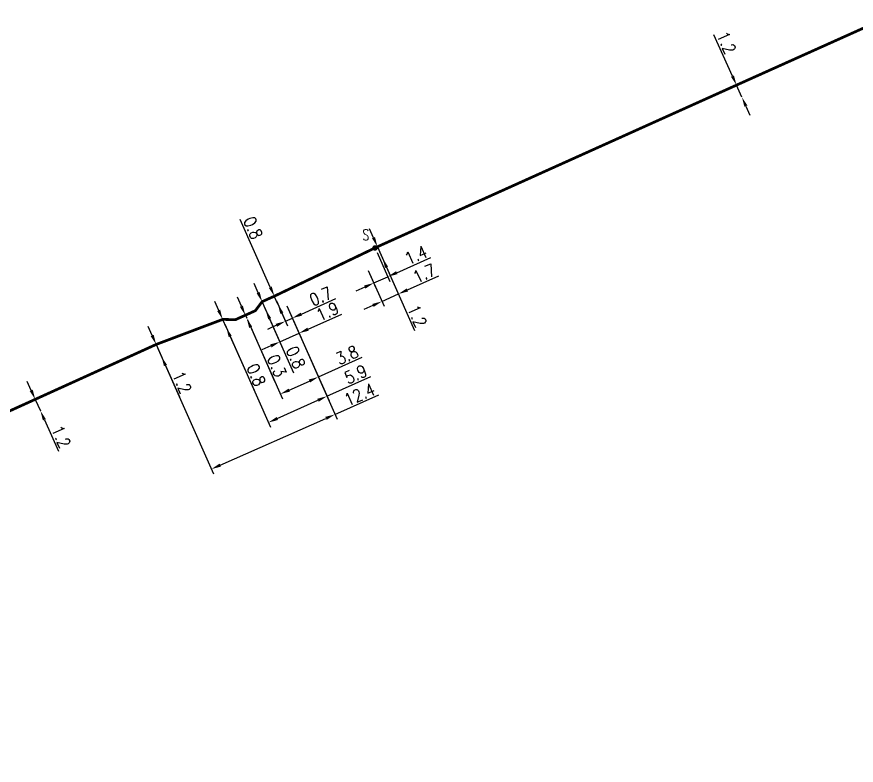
# Model space of a CAD drawing. Header units: millimetres. Extents: x 185000 to 186000, y 127990 to 129010.
# Drawn here: x 185798.1 to 185874.8, y 128442.2 to 128510.6 of the extents above; entities that cross this region are included whole.
import ezdxf
from ezdxf.enums import TextEntityAlignment as Align

# ---------------------------------------------------------------- set-up
doc = ezdxf.new("R2010")
doc.units = ezdxf.units.MM
doc.header["$PDMODE"] = 34
doc.linetypes.add('L_25_AP', pattern=[2000, 1000, 1000])
doc.layers.get('0').update_dxf_attribs({"linetype": 'CONTINUOUS'})
doc.layers.get('DEFPOINTS').update_dxf_attribs({"linetype": 'CONTINUOUS'})
doc.layers.add('L_150', color=1, linetype='CONTINUOUS')
doc.layers.add('L_300', color=7, linetype='CONTINUOUS')
doc.styles.add('G_ROMANS', font='ROMANS.SHX', dxfattribs={"width": 0.75})
doc.styles.get("Standard").update_dxf_attribs({"font": 'romans.shx', "width": 0.85})
doc.dimstyles.get("Standard").update_dxf_attribs({"dimtxt": 1.5, "dimasz": 1.2, "dimexe": 0.625, "dimexo": 0.625, "dimgap": 0.25, "dimtad": 1, "dimdec": 1, "dimzin": 0, "dimdsep": 46, "dimtxsty": 'Standard', "dimcen": -0.5, "dimadec": 0, "dimazin": 0, "dimtfac": 1, "dimtdec": 1, "dimtmove": 0, "dimatfit": 3, "dimfxl": 0, "dimtolj": 1, "dimtzin": 0, "dimarcsym": 0})

# ---------------------------------------------------------------- blocks, each defined once
blk = doc.blocks.new('*D1462')
at = {"layer": 'DEFPOINTS', "color": 0, "linetype": 'Continuous', "transparency": 16777216}
for p in [(185821.655, 128485.083), (185822.617, 128484.638), (185823.306, 128483.081)]:
    blk.add_point(p, dxfattribs=at)
at = {"layer": 'L_150', "color": 0, "linetype": 'Continuous', "lineweight": -2, "transparency": 16777216}
for p, q in [((185824.127, 128483.45), (185827.286, 128484.868)), ((185821.844, 128484.655), (185822.857, 128482.366)), ((185822.807, 128484.21), (185823.496, 128482.653)), ((185821.846, 128482.426), (185821.025, 128482.057)), ((185822.668, 128482.794), (185823.306, 128483.081))]:
    blk.add_line(p, q, dxfattribs=at)
at = {"layer": 'L_150', "color": 0, "linetype": 'Continuous', "transparency": 16777216}
for points in [[(185824.066, 128483.587), (185824.189, 128483.313), (185823.306, 128483.081)], [(185821.785, 128482.563), (185821.908, 128482.289), (185822.668, 128482.794)]]:
    blk.add_solid(points, dxfattribs=at)
at = {"layer": 'L_150', "color": 0, "linetype": 'Continuous', "transparency": 16777216, "insert": (185825.894, 128485.065), "char_height": 1.125, "attachment_point": 5, "rotation": 24.1813}
blk.add_mtext('\\A1;0.7', dxfattribs=at)
blk = doc.blocks.new('*D1463')
at = {"layer": 'DEFPOINTS', "color": 0, "linetype": 'Continuous', "transparency": 16777216}
for p in [(185821.655, 128485.083), (185821.978, 128484.352), (185821.978, 128484.352)]:
    blk.add_point(p, dxfattribs=at)
at = {"layer": 'L_150', "color": 0, "linetype": 'Continuous', "lineweight": -2, "transparency": 16777216}
for p, q in [((185821.291, 128485.906), (185818.551, 128492.098)), ((185821.978, 128484.352), (185821.655, 128485.083)), ((185822.343, 128483.529), (185822.707, 128482.706))]:
    blk.add_line(p, q, dxfattribs=at)
at = {"layer": 'L_150', "color": 0, "linetype": 'Continuous', "transparency": 16777216}
for points in [[(185821.428, 128485.967), (185821.153, 128485.846), (185821.655, 128485.083)], [(185822.48, 128483.589), (185822.205, 128483.468), (185821.978, 128484.352)]]:
    blk.add_solid(points, dxfattribs=at)
at = {"layer": 'L_150', "color": 0, "linetype": 'Continuous', "transparency": 16777216, "insert": (185819.718, 128491.314), "char_height": 1.125, "attachment_point": 5, "rotation": 293.86955}
blk.add_mtext('\\A1;0.8', dxfattribs=at)
blk = doc.blocks.new('*D1464')
at = {"layer": 'DEFPOINTS', "color": 0, "linetype": 'Continuous', "transparency": 16777216}
for p in [(185820.542, 128484.583), (185822.617, 128484.638), (185823.916, 128481.703)]:
    blk.add_point(p, dxfattribs=at)
at = {"layer": 'L_150', "color": 0, "linetype": 'Continuous', "lineweight": -2, "transparency": 16777216}
for p, q in [((185820.731, 128484.155), (185822.354, 128480.488)), ((185822.807, 128484.21), (185824.106, 128481.274)), ((185824.737, 128482.071), (185827.821, 128483.456)), ((185822.165, 128480.916), (185823.916, 128481.703)), ((185821.344, 128480.548), (185820.522, 128480.179))]:
    blk.add_line(p, q, dxfattribs=at)
at = {"layer": 'L_150', "color": 0, "linetype": 'Continuous', "transparency": 16777216}
for points in [[(185824.676, 128482.208), (185824.799, 128481.935), (185823.916, 128481.703)], [(185821.282, 128480.684), (185821.405, 128480.411), (185822.165, 128480.916)]]:
    blk.add_solid(points, dxfattribs=at)
at = {"layer": 'L_150', "color": 0, "linetype": 'Continuous', "transparency": 16777216, "insert": (185826.512, 128483.69), "char_height": 1.125, "attachment_point": 5, "rotation": 24.1813}
blk.add_mtext('\\A1;1.9', dxfattribs=at)
blk = doc.blocks.new('*D1465')
at = {"layer": 'DEFPOINTS', "color": 0, "linetype": 'Continuous', "transparency": 16777216}
for p in [(185820.542, 128484.583), (185820.865, 128483.852), (185820.865, 128483.852)]:
    blk.add_point(p, dxfattribs=at)
at = {"layer": 'L_150', "color": 0, "linetype": 'Continuous', "lineweight": -2, "transparency": 16777216}
for p, q in [((185820.178, 128485.406), (185819.813, 128486.23)), ((185820.542, 128484.583), (185820.865, 128483.852)), ((185821.23, 128483.029), (185823.414, 128478.093))]:
    blk.add_line(p, q, dxfattribs=at)
at = {"layer": 'L_150', "color": 0, "linetype": 'Continuous', "transparency": 16777216}
for points in [[(185820.315, 128485.467), (185820.04, 128485.346), (185820.542, 128484.583)], [(185821.367, 128483.09), (185821.093, 128482.968), (185820.865, 128483.852)]]:
    blk.add_solid(points, dxfattribs=at)
at = {"layer": 'L_150', "color": 0, "linetype": 'Continuous', "transparency": 16777216, "insert": (185823.618, 128479.485), "char_height": 1.125, "attachment_point": 5, "rotation": 293.86955}
blk.add_mtext('\\A1;0.8', dxfattribs=at)
blk = doc.blocks.new('*D1466')
at = {"layer": 'DEFPOINTS', "color": 0, "linetype": 'Continuous', "transparency": 16777216}
for p in [(185822.617, 128484.638), (185819.011, 128483.348), (185825.684, 128477.707)]:
    blk.add_point(p, dxfattribs=at)
at = {"layer": 'L_150', "color": 0, "linetype": 'Continuous', "lineweight": -2, "transparency": 16777216}
for p, q in [((185822.807, 128484.21), (185825.874, 128477.278)), ((185819.201, 128482.919), (185822.389, 128475.714)), ((185825.684, 128477.707), (185829.694, 128479.507)), ((185823.02, 128476.511), (185824.863, 128477.338))]:
    blk.add_line(p, q, dxfattribs=at)
at = {"layer": 'L_150', "color": 0, "linetype": 'Continuous', "transparency": 16777216}
for points in [[(185824.802, 128477.475), (185824.925, 128477.201), (185825.684, 128477.707)], [(185822.959, 128476.648), (185823.082, 128476.374), (185822.199, 128476.142)]]:
    blk.add_solid(points, dxfattribs=at)
at = {"layer": 'L_150', "color": 0, "linetype": 'Continuous', "transparency": 16777216, "insert": (185828.301, 128479.704), "char_height": 1.125, "attachment_point": 5, "rotation": 24.1813}
blk.add_mtext('\\A1;3.8', dxfattribs=at)
blk = doc.blocks.new('*D1467')
at = {"layer": 'DEFPOINTS', "color": 0, "linetype": 'Continuous', "transparency": 16777216}
for p in [(185819.011, 128483.348), (185819.132, 128483.074), (185819.132, 128483.074)]:
    blk.add_point(p, dxfattribs=at)
at = {"layer": 'L_150', "color": 0, "linetype": 'Continuous', "lineweight": -2, "transparency": 16777216}
for p, q in [((185818.647, 128484.171), (185818.282, 128484.994)), ((185819.011, 128483.348), (185819.132, 128483.074)), ((185819.496, 128482.251), (185821.676, 128477.325))]:
    blk.add_line(p, q, dxfattribs=at)
at = {"layer": 'L_150', "color": 0, "linetype": 'Continuous', "transparency": 16777216}
for points in [[(185818.784, 128484.232), (185818.509, 128484.11), (185819.011, 128483.348)], [(185819.634, 128482.311), (185819.359, 128482.19), (185819.132, 128483.074)]]:
    blk.add_solid(points, dxfattribs=at)
at = {"layer": 'L_150', "color": 0, "linetype": 'Continuous', "transparency": 16777216, "insert": (185821.881, 128478.716), "char_height": 1.125, "attachment_point": 5, "rotation": 293.86955}
blk.add_mtext('\\A1;0.3', dxfattribs=at)
blk = doc.blocks.new('*D1468')
at = {"layer": 'DEFPOINTS', "color": 0, "linetype": 'Continuous', "transparency": 16777216}
for p in [(185822.617, 128484.638), (185816.938, 128482.965), (185826.463, 128475.948)]:
    blk.add_point(p, dxfattribs=at)
at = {"layer": 'L_150', "color": 0, "linetype": 'Continuous', "lineweight": -2, "transparency": 16777216}
for p, q in [((185822.807, 128484.21), (185826.652, 128475.519)), ((185817.128, 128482.537), (185821.297, 128473.115)), ((185826.463, 128475.948), (185830.461, 128477.743)), ((185821.929, 128473.912), (185825.641, 128475.579))]:
    blk.add_line(p, q, dxfattribs=at)
at = {"layer": 'L_150', "color": 0, "linetype": 'Continuous', "transparency": 16777216}
for points in [[(185825.58, 128475.716), (185825.703, 128475.443), (185826.463, 128475.948)], [(185821.867, 128474.049), (185821.99, 128473.775), (185821.108, 128473.544)]]:
    blk.add_solid(points, dxfattribs=at)
at = {"layer": 'L_150', "color": 0, "linetype": 'Continuous', "transparency": 16777216, "insert": (185829.089, 128477.95), "char_height": 1.125, "attachment_point": 5, "rotation": 24.1813}
blk.add_mtext('\\A1;5.9', dxfattribs=at)
blk = doc.blocks.new('*D1469')
at = {"layer": 'DEFPOINTS', "color": 0, "linetype": 'Continuous', "transparency": 16777216}
for p in [(185816.938, 128482.965), (185817.262, 128482.234), (185817.262, 128482.234)]:
    blk.add_point(p, dxfattribs=at)
at = {"layer": 'L_150', "color": 0, "linetype": 'Continuous', "lineweight": -2, "transparency": 16777216}
for p, q in [((185816.574, 128483.788), (185816.21, 128484.612)), ((185816.938, 128482.965), (185817.262, 128482.234)), ((185817.626, 128481.411), (185819.802, 128476.495))]:
    blk.add_line(p, q, dxfattribs=at)
at = {"layer": 'L_150', "color": 0, "linetype": 'Continuous', "transparency": 16777216}
for points in [[(185816.711, 128483.849), (185816.437, 128483.728), (185816.938, 128482.965)], [(185817.763, 128481.472), (185817.489, 128481.35), (185817.262, 128482.234)]]:
    blk.add_solid(points, dxfattribs=at)
at = {"layer": 'L_150', "color": 0, "linetype": 'Continuous', "transparency": 16777216, "insert": (185820.006, 128477.886), "char_height": 1.125, "attachment_point": 5, "rotation": 293.86955}
blk.add_mtext('\\A1;0.8', dxfattribs=at)
blk = doc.blocks.new('*D1470')
at = {"layer": 'DEFPOINTS', "color": 0, "linetype": 'Continuous', "transparency": 16777216}
for p in [(185810.865, 128480.677), (185811.351, 128479.579), (185811.351, 128479.579)]:
    blk.add_point(p, dxfattribs=at)
at = {"layer": 'L_150', "color": 0, "linetype": 'Continuous', "lineweight": -2, "transparency": 16777216}
for p, q in [((185810.501, 128481.5), (185810.137, 128482.323)), ((185810.865, 128480.677), (185811.351, 128479.579)), ((185811.715, 128478.756), (185812.986, 128475.883))]:
    blk.add_line(p, q, dxfattribs=at)
at = {"layer": 'L_150', "color": 0, "linetype": 'Continuous', "transparency": 16777216}
for points in [[(185810.638, 128481.561), (185810.364, 128481.439), (185810.865, 128480.677)], [(185811.852, 128478.817), (185811.578, 128478.696), (185811.351, 128479.579)]]:
    blk.add_solid(points, dxfattribs=at)
at = {"layer": 'L_150', "color": 0, "linetype": 'Continuous', "transparency": 16777216, "insert": (185813.218, 128477.212), "char_height": 1.125, "attachment_point": 5, "rotation": 293.86955}
blk.add_mtext('\\A1;1.2', dxfattribs=at)
blk = doc.blocks.new('*D1471')
at = {"layer": 'DEFPOINTS', "color": 0, "linetype": 'Continuous', "transparency": 16777216}
for p in [(185799.82, 128475.663), (185800.292, 128474.614), (185800.292, 128474.614)]:
    blk.add_point(p, dxfattribs=at)
at = {"layer": 'L_150', "color": 0, "linetype": 'Continuous', "lineweight": -2, "transparency": 16777216}
for p, q in [((185799.452, 128476.484), (185799.083, 128477.305)), ((185799.82, 128475.663), (185800.292, 128474.614)), ((185800.66, 128473.793), (185801.947, 128470.926))]:
    blk.add_line(p, q, dxfattribs=at)
at = {"layer": 'L_150', "color": 0, "linetype": 'Continuous', "transparency": 16777216}
for points in [[(185799.589, 128476.545), (185799.315, 128476.422), (185799.82, 128475.663)], [(185800.797, 128473.854), (185800.523, 128473.731), (185800.292, 128474.614)]]:
    blk.add_solid(points, dxfattribs=at)
at = {"layer": 'L_150', "color": 0, "linetype": 'Continuous', "transparency": 16777216, "insert": (185802.172, 128472.256), "char_height": 1.125, "attachment_point": 5, "rotation": 294.1813}
blk.add_mtext('\\A1;1.2', dxfattribs=at)
blk = doc.blocks.new('*D1490')
at = {"layer": 'DEFPOINTS', "color": 0, "linetype": 'Continuous', "transparency": 16777216}
for p in [(185831.079, 128489.602), (185830.04, 128487.875), (185831.484, 128484.609)]:
    blk.add_point(p, dxfattribs=at)
at = {"layer": 'L_150', "color": 0, "linetype": 'Continuous', "lineweight": -2, "transparency": 16777216}
for p, q in [((185831.269, 128489.174), (185833.179, 128484.857)), ((185830.229, 128487.446), (185831.674, 128484.181)), ((185833.811, 128485.654), (185836.677, 128486.941)), ((185831.484, 128484.609), (185832.99, 128485.285)), ((185830.663, 128484.241), (185829.842, 128483.872))]:
    blk.add_line(p, q, dxfattribs=at)
at = {"layer": 'L_150', "color": 0, "linetype": 'Continuous', "transparency": 16777216}
for points in [[(185833.749, 128485.791), (185833.872, 128485.517), (185832.99, 128485.285)], [(185830.602, 128484.378), (185830.725, 128484.104), (185831.484, 128484.609)]]:
    blk.add_solid(points, dxfattribs=at)
at = {"layer": 'L_150', "color": 0, "linetype": 'Continuous', "transparency": 16777216, "insert": (185835.347, 128487.166), "char_height": 1.125, "attachment_point": 5, "rotation": 24.17942}
blk.add_mtext('\\A1;1.7', dxfattribs=at)
blk = doc.blocks.new('*D1491')
at = {"layer": 'DEFPOINTS', "color": 0, "linetype": 'Continuous', "transparency": 16777216}
for p in [(185831.079, 128489.602), (185831.545, 128488.551), (185831.545, 128488.551)]:
    blk.add_point(p, dxfattribs=at)
at = {"layer": 'L_150', "color": 0, "linetype": 'Continuous', "lineweight": -2, "transparency": 16777216}
for p, q in [((185830.715, 128490.425), (185830.351, 128491.248)), ((185831.079, 128489.602), (185831.545, 128488.551)), ((185831.909, 128487.728), (185834.468, 128481.945))]:
    blk.add_line(p, q, dxfattribs=at)
at = {"layer": 'L_150', "color": 0, "linetype": 'Continuous', "transparency": 16777216}
for points in [[(185830.852, 128490.486), (185830.578, 128490.365), (185831.079, 128489.602)], [(185832.046, 128487.788), (185831.772, 128487.667), (185831.545, 128488.551)]]:
    blk.add_solid(points, dxfattribs=at)
at = {"layer": 'L_150', "color": 0, "linetype": 'Continuous', "transparency": 16777216, "insert": (185834.7, 128483.273), "char_height": 1.125, "attachment_point": 5, "rotation": 293.86862}
blk.add_mtext('\\A1;1.2', dxfattribs=at)
blk = doc.blocks.new('*D1492')
at = {"layer": 'DEFPOINTS', "color": 0, "linetype": 'Continuous', "transparency": 16777216}
for p in [(185830.854, 128489.494), (185830.04, 128487.875), (185830.74, 128486.291)]:
    blk.add_point(p, dxfattribs=at)
at = {"layer": 'L_300', "color": 0, "linetype": 'Continuous', "lineweight": -2, "transparency": 16777216}
for p, q in [((185831.044, 128489.065), (185832.207, 128486.436)), ((185832.839, 128487.233), (185835.945, 128488.628)), ((185830.229, 128487.446), (185830.93, 128485.862)), ((185830.74, 128486.291), (185832.018, 128486.864)), ((185829.919, 128485.922), (185829.098, 128485.554))]:
    blk.add_line(p, q, dxfattribs=at)
at = {"layer": 'L_300', "color": 0, "linetype": 'Continuous', "transparency": 16777216}
for points in [[(185832.777, 128487.37), (185832.9, 128487.096), (185832.018, 128486.864)], [(185829.858, 128486.059), (185829.981, 128485.785), (185830.74, 128486.291)]]:
    blk.add_solid(points, dxfattribs=at)
at = {"layer": 'L_300', "color": 0, "linetype": 'Continuous', "transparency": 16777216, "insert": (185834.594, 128488.843), "char_height": 1.125, "attachment_point": 5, "rotation": 24.17942}
blk.add_mtext('\\A1;1.4', dxfattribs=at)
blk = doc.blocks.new('L_300_11')
at = {"color": 0, "linetype": 'Continuous', "const_width": 0.248, "flags": 128}
blk.add_lwpolyline([(-0.126, 0, 1), (0.126, 0, 1)], format="xyb", close=True, dxfattribs=at)
at = {"linetype": 'Continuous', "style": 'G_ROMANS', "width": 0.75}
blk.add_attdef('S', text='', height=1, dxfattribs=at).set_placement((0, 1.35), align=Align.MIDDLE_CENTER)
at = {"color": 0, "linetype": 'Continuous', "width": 0.75, "flags": 3}
for tag, p in [('DEF_LEG', (0, -5)), ('DEF_COUP', (0, -7.5)), ('DEF_TYPE', (0, -10))]:
    blk.add_attdef(tag, text='', height=1.2, dxfattribs=at).set_placement(p, align=Align.MIDDLE)
blk = doc.blocks.new('*D1574')
at = {"layer": 'DEFPOINTS', "color": 0, "linetype": 'Continuous', "transparency": 16777216}
for p in [(185863.868, 128504.363), (185864.359, 128503.268), (185864.359, 128503.268)]:
    blk.add_point(p, dxfattribs=at)
at = {"layer": 'L_150', "color": 0, "linetype": 'Continuous', "lineweight": -2, "transparency": 16777216}
for p, q in [((185863.499, 128505.184), (185861.802, 128508.96)), ((185864.359, 128503.268), (185863.868, 128504.363)), ((185864.728, 128502.447), (185865.097, 128501.626))]:
    blk.add_line(p, q, dxfattribs=at)
at = {"layer": 'L_150', "color": 0, "linetype": 'Continuous', "transparency": 16777216}
for points in [[(185863.636, 128505.245), (185863.362, 128505.122), (185863.868, 128504.363)], [(185864.865, 128502.509), (185864.591, 128502.386), (185864.359, 128503.268)]]:
    blk.add_solid(points, dxfattribs=at)
at = {"layer": 'L_150', "color": 0, "linetype": 'Continuous', "transparency": 16777216, "insert": (185862.946, 128508.245), "char_height": 1.125, "attachment_point": 5, "rotation": 294.19149}
blk.add_mtext('\\A1;1.2', dxfattribs=at)
blk = doc.blocks.new('*D2422')
at = {"layer": 'DEFPOINTS', "color": 0, "linetype": 'Continuous', "transparency": 16777216}
for p in [(185822.617, 128484.638), (185810.865, 128480.677), (185827.196, 128474.29)]:
    blk.add_point(p, dxfattribs=at)
at = {"layer": 'L_150', "color": 0, "linetype": 'Continuous', "lineweight": -2, "transparency": 16777216}
for p, q in [((185822.807, 128484.21), (185827.386, 128473.862)), ((185811.055, 128480.248), (185816.092, 128468.864)), ((185827.196, 128474.29), (185831.216, 128476.069)), ((185816.725, 128469.657), (185826.373, 128473.926))]:
    blk.add_line(p, q, dxfattribs=at)
at = {"layer": 'L_150', "color": 0, "linetype": 'Continuous', "transparency": 16777216}
for points in [[(185826.312, 128474.063), (185826.434, 128473.789), (185827.196, 128474.29)], [(185816.665, 128469.794), (185816.786, 128469.52), (185815.902, 128469.293)]]:
    blk.add_solid(points, dxfattribs=at)
at = {"layer": 'L_150', "color": 0, "linetype": 'Continuous', "transparency": 16777216, "insert": (185829.45, 128476.108), "char_height": 1.125, "attachment_point": 5, "rotation": 23.86955}
blk.add_mtext('\\A1;12.4', dxfattribs=at)

msp = doc.modelspace()

# ---------------------------------------------------------------- linework, layer by layer
at = {"layer": 'L_150', "linetype": 'L_25_AP', "const_width": 0.25, "flags": 128}
msp.add_lwpolyline([(185723.107, 128442.372), (185726.205, 128444.728), (185736.577, 128449.507), (185736.577, 128449.507), (185740.477, 128451.324), (185740.477, 128451.324), (185744.344, 128452.449), (185744.344, 128452.449), (185747.662, 128452.296), (185749.413, 128453.084), (185749.413, 128453.084), (185756.875, 128456.328), (185767.828, 128461.133), (185767.828, 128461.133), (185780.121, 128466.708), (185780.121, 128466.708), (185788.876, 128470.694), (185788.876, 128470.694), (185799.82, 128475.663), (185799.82, 128475.663), (185810.865, 128480.677), (185816.938, 128482.965), (185818.099, 128482.938), (185819.011, 128483.348), (185819.923, 128483.758), (185820.542, 128484.583), (185821.655, 128485.083), (185830.854, 128489.494), (185831.079, 128489.602), (185831.079, 128489.602), (185831.079, 128489.602), (185831.079, 128489.602), (185831.079, 128489.602), (185831.079, 128489.602), (185831.079, 128489.602), (185831.079, 128489.602), (185831.079, 128489.602), (185831.079, 128489.602), (185863.868, 128504.363), (185863.868, 128504.363), (185896.759, 128519.133), (185899.997, 128520.458), (185906.86, 128523.455), (185927.429, 128532.951), (185927.429, 128532.951), (185927.429, 128532.951), (185936.624, 128536.395)], dxfattribs=at)

# ---------------------------------------------------------------- block references
at = {"layer": 'L_300'}
ref = msp.add_blockref('L_300_11', (185830.854, 128489.494), dxfattribs=at)
ref.add_attrib('S', 'S', dxfattribs={"layer": '0', "linetype": 'Continuous', "height": 1, "style": 'G_ROMANS', "width": 0.75}).set_placement((185830.011, 128490.69), align=Align.MIDDLE_CENTER)

# ---------------------------------------------------------------- dimensions: what is measured, and where the dimension line sits
at = {"layer": 'L_150', "linetype": 'Continuous'}
for base, p1, p2, angle, override, picture, middle in [((185864.359, 128503.268), (185863.868, 128504.363), (185864.359, 128503.268), 114.19149, {"dimscale": 0.75, "dimatfit": 0}, '*D1574', (185862.261, 128507.938)), ((185821.978, 128484.352), (185821.655, 128485.083), (185821.978, 128484.352), 113.86955, {"dimscale": 0.75, "dimatfit": 0}, '*D1463', (185819.032, 128491.01)), ((185831.5448, 128488.5505), (185831.0795, 128489.6022), (185831.5448, 128488.5505), 113.86862, {"dimscale": 0.75, "dimatfit": 0}, '*D1491', (185834.0141, 128482.97)), ((185831.484, 128484.609), (185831.079, 128489.602), (185830.04, 128487.875), 24.17942, {"dimscale": 0.75, "dimatfit": 0}, '*D1490', (185835.654, 128486.482)), ((185820.865, 128483.852), (185820.542, 128484.583), (185820.865, 128483.852), 113.86955, {"dimscale": 0.75, "dimatfit": 0}, '*D1465', (185822.932, 128479.181)), ((185823.306, 128483.081), (185821.655, 128485.083), (185822.617, 128484.638), 204.1813, {"dimscale": 0.75, "dimatfit": 0}, '*D1462', (185826.201, 128484.381)), ((185819.132, 128483.074), (185819.011, 128483.348), (185819.132, 128483.074), 113.86955, {"dimscale": 0.75, "dimatfit": 0}, '*D1467', (185821.195, 128478.412)), ((185823.916, 128481.703), (185820.542, 128484.583), (185822.617, 128484.638), 204.1813, {"dimscale": 0.75, "dimatfit": 0}, '*D1464', (185826.819, 128483.006)), ((185827.1961, 128474.2904), (185810.8649, 128480.6768), (185822.617, 128484.6384), 203.86955, {"dimscale": 0.75}, '*D2422', (185829.7536, 128475.4221)), ((185817.262, 128482.234), (185816.938, 128482.965), (185817.262, 128482.234), 113.86955, {"dimscale": 0.75, "dimatfit": 0}, '*D1469', (185819.32, 128477.583)), ((185826.463, 128475.948), (185816.938, 128482.965), (185822.617, 128484.638), 204.1813, {"dimscale": 0.75}, '*D1468', (185829.397, 128477.266)), ((185825.684, 128477.707), (185819.011, 128483.348), (185822.617, 128484.638), 204.1813, {"dimscale": 0.75}, '*D1466', (185828.609, 128479.02)), ((185811.351, 128479.579), (185810.865, 128480.677), (185811.351, 128479.579), 113.86955, {"dimscale": 0.75, "dimlfac": 1, "dimlunit": 2, "dimatfit": 0}, '*D1470', (185812.533, 128476.908)), ((185800.292, 128474.614), (185799.82, 128475.663), (185800.292, 128474.614), 114.1813, {"dimscale": 0.75, "dimlfac": 1, "dimlunit": 2, "dimatfit": 0}, '*D1471', (185801.488, 128471.949))]:
    dim = msp.add_linear_dim(base=base, p1=p1, p2=p2, angle=angle, dimstyle='Standard', override=override, dxfattribs=at)
    dim.commit()
    dim.dimension.update_dxf_attribs({"geometry": picture, "text_midpoint": middle, "dimtype": 160})
at = {"layer": 'L_300', "linetype": 'Continuous'}
dim = msp.add_linear_dim(base=(185830.74, 128486.291), p1=(185830.854, 128489.494), p2=(185830.04, 128487.875), angle=24.17942, dimstyle='Standard', override={"dimscale": 0.75, "dimatfit": 0}, dxfattribs=at)
dim.commit()
dim.dimension.update_dxf_attribs({"geometry": '*D1492', "text_midpoint": (185834.901, 128488.159), "dimtype": 160})

doc.saveas('drawing.dxf')
